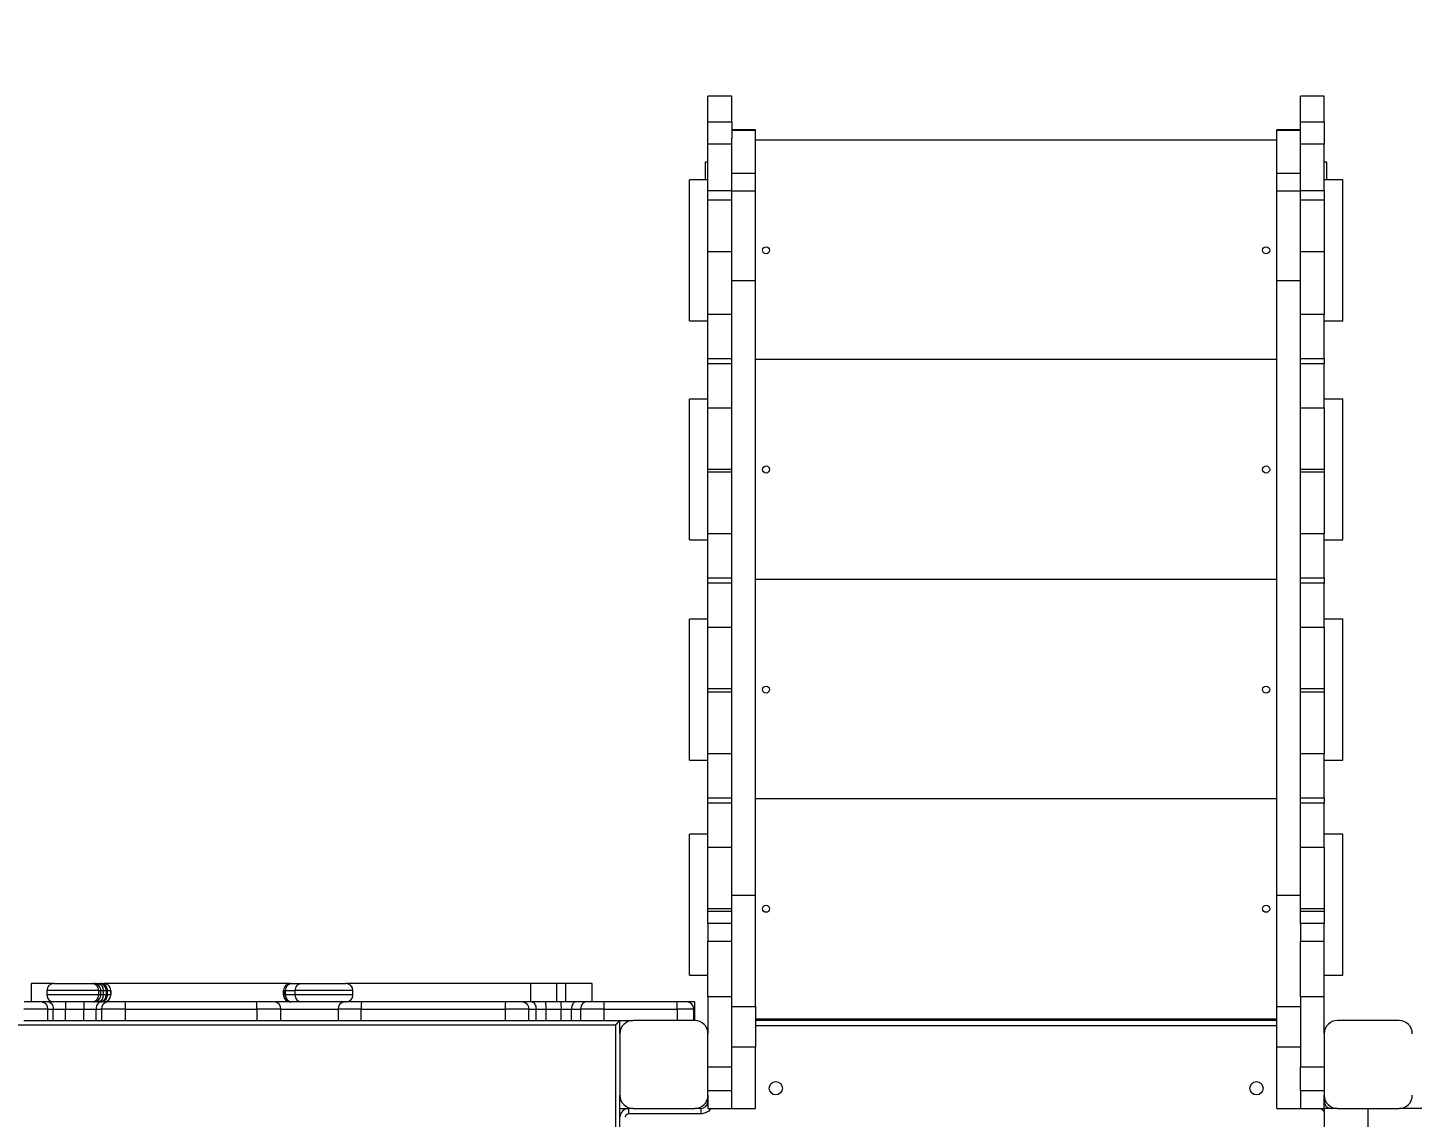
# Model space of a CAD drawing. Header units: millimetres. Extents: x -9110 to 8278, y -6387 to 5914.
# Drawn here: x -1204 to 369, y 1794 to 3032 of the extents above; entities that cross this region are included whole.
import ezdxf

# ---------------------------------------------------------------- set-up
doc = ezdxf.new("R2010")
doc.units = ezdxf.units.MM
for name, color, linetype in [('DIKOM_ОБЪЕКТ', 7, 'Continuous'), ('DIKOM_РАЗМЕР_ЗОНА', 7, 'Continuous'), ('DIKOM_РАЗМЕР_ОБЪЕКТА', 7, 'Continuous')]:
    doc.layers.add(name, color=color, linetype=linetype)
doc.styles.add('style1', font='arial.ttf', dxfattribs={"width": 0.8})
doc.dimstyles.new('1-50', dxfattribs={"dimtxt": 300, "dimasz": 200, "dimexe": 100, "dimexo": 0, "dimgap": 100, "dimtad": 1, "dimtxsty": 'style1', "dimcen": 200, "dimclrd": 7, "dimclre": 7, "dimclrt": 7, "dimadec": 1, "dimazin": 2, "dimtfac": 1, "dimtmove": 0, "dimatfit": 2, "dimfxl": 0, "dimlwd": 25, "dimlwe": 18, "dimarcsym": 0})

# ---------------------------------------------------------------- blocks, each defined once
blk = doc.blocks.new('*D9')
at = {"layer": 'Defpoints', "color": 0, "transparency": 16777216}
for p in [(-2194.7, 3914.4), (-7206.9, -3406.5), (-367.7, -3406.5)]:
    blk.add_point(p, dxfattribs=at)
at = {"layer": 'DIKOM_РАЗМЕР_ОБЪЕКТА', "color": 7, "lineweight": 18, "transparency": 16777216}
for p, q in [((-2194.7, 3914.4), (-7306.9, 3914.4)), ((-367.7, -3406.5), (-7306.9, -3406.5))]:
    blk.add_line(p, q, dxfattribs=at)
at = {"layer": 'DIKOM_РАЗМЕР_ОБЪЕКТА', "color": 7, "lineweight": 25, "transparency": 16777216}
blk.add_line((-7206.9, 3714.4), (-7206.9, -3206.5), dxfattribs=at)
at = {"layer": 'DIKOM_РАЗМЕР_ОБЪЕКТА', "color": 7, "transparency": 16777216}
for points in [[(-7240.3, 3714.4), (-7173.6, 3714.4), (-7206.9, 3914.4)], [(-7240.3, -3206.5), (-7173.6, -3206.5), (-7206.9, -3406.5)]]:
    blk.add_solid(points, dxfattribs=at)
at = {"layer": 'DIKOM_РАЗМЕР_ОБЪЕКТА', "color": 7, "transparency": 16777216, "insert": (-7460.2, 292.3), "char_height": 300, "attachment_point": 5, "rotation": 90, "style": 'style1'}
blk.add_mtext('7300', dxfattribs=at)
blk = doc.blocks.new('*D10')
at = {"layer": 'Defpoints', "color": 0, "transparency": 16777216}
for p in [(-3851.3, 5914.4), (-8660.2, -5406.5), (-497.8, -5406.5)]:
    blk.add_point(p, dxfattribs=at)
at = {"layer": 'DIKOM_РАЗМЕР_ЗОНА', "color": 7, "lineweight": 18, "transparency": 16777216}
for p, q in [((-3851.3, 5914.4), (-8760.2, 5914.4)), ((-497.8, -5406.5), (-8760.2, -5406.5))]:
    blk.add_line(p, q, dxfattribs=at)
at = {"layer": 'DIKOM_РАЗМЕР_ЗОНА', "color": 7, "lineweight": 25, "transparency": 16777216}
blk.add_line((-8660.2, 5714.4), (-8660.2, -5206.5), dxfattribs=at)
at = {"layer": 'DIKOM_РАЗМЕР_ЗОНА', "color": 7, "transparency": 16777216}
for points in [[(-8693.5, 5714.4), (-8626.8, 5714.4), (-8660.2, 5914.4)], [(-8693.5, -5206.5), (-8626.8, -5206.5), (-8660.2, -5406.5)]]:
    blk.add_solid(points, dxfattribs=at)
at = {"layer": 'DIKOM_РАЗМЕР_ЗОНА', "color": 7, "transparency": 16777216, "insert": (-8913.4, 268.5), "char_height": 300, "attachment_point": 5, "rotation": 90, "style": 'style1'}
blk.add_mtext('11300', dxfattribs=at)

msp = doc.modelspace()

# ---------------------------------------------------------------- linework, layer by layer
at = {"layer": 'DIKOM_ОБЪЕКТ', "color": 7, "linetype": 'Continuous', "lineweight": 15}
for p, q in [((-404.248, 2953.797), (-431.248, 2953.797)), ((-431.248, 2924.668), (-431.248, 2953.797)), ((-404.248, 2924.668), (-404.248, 2953.797)), ((268.752, 2953.797), (241.752, 2953.797)), ((241.752, 2924.668), (241.752, 2953.797)), ((268.752, 2924.668), (268.752, 2953.797)), ((-431.248, 2924.668), (-404.248, 2924.668)), ((-431.248, 2899.48), (-431.248, 2924.668)), ((-404.248, 2924.668), (-404.248, 2906.15)), ((-377.248, 2915.69), (-404.248, 2915.69)), ((-404.248, 2915.042), (-377.248, 2915.042)), ((-377.248, 2915.042), (-377.248, 2915.69)), ((-377.248, 2866.384), (-377.248, 2915.042)), ((241.752, 2915.69), (214.752, 2915.69)), ((214.752, 2915.042), (214.752, 2915.69)), ((214.752, 2915.042), (241.752, 2915.042)), ((214.752, 2866.384), (214.752, 2915.042)), ((241.752, 2924.668), (268.752, 2924.668)), ((241.752, 2906.15), (241.752, 2924.668)), ((268.752, 2924.668), (268.752, 2899.48)), ((-404.248, 2899.48), (-431.248, 2899.48)), ((-431.248, 2846.546), (-431.248, 2899.48)), ((-404.248, 2866.384), (-404.248, 2906.15)), ((214.752, 2903.797), (-377.248, 2903.797)), ((241.752, 2866.384), (241.752, 2906.15)), ((268.752, 2899.48), (241.752, 2899.48)), ((268.752, 2846.546), (268.752, 2899.48)), ((-431.248, 2878.797), (-434.248, 2878.797)), ((-434.248, 2878.797), (-434.248, 2858.797)), ((271.752, 2878.797), (268.752, 2878.797)), ((271.752, 2858.797), (271.752, 2878.797)), ((-404.248, 2866.384), (-377.248, 2866.384)), ((-404.248, 2846.256), (-404.248, 2866.384)), ((-377.248, 2846.256), (-377.248, 2866.384)), ((214.752, 2866.384), (241.752, 2866.384)), ((214.752, 2846.256), (214.752, 2866.384)), ((241.752, 2846.256), (241.752, 2866.384)), ((-431.248, 2858.797), (-452.248, 2858.797)), ((-452.248, 2698.797), (-452.248, 2858.797)), ((-431.248, 2846.546), (-404.248, 2846.546)), ((-431.248, 2835.758), (-431.248, 2846.546)), ((241.752, 2846.546), (268.752, 2846.546)), ((289.752, 2858.797), (268.752, 2858.797)), ((268.752, 2846.546), (268.752, 2835.758)), ((289.752, 2698.797), (289.752, 2858.797)), ((-404.248, 2835.758), (-431.248, 2835.758)), ((-431.248, 2776.847), (-431.248, 2835.758)), ((-404.248, 2846.256), (-377.248, 2846.256)), ((-404.248, 2744.387), (-404.248, 2846.256)), ((-377.248, 2744.387), (-377.248, 2846.256)), ((214.752, 2846.256), (241.752, 2846.256)), ((214.752, 2744.387), (214.752, 2846.256)), ((241.752, 2744.387), (241.752, 2846.256)), ((268.752, 2835.758), (241.752, 2835.758)), ((268.752, 2835.758), (268.752, 2776.847)), ((-404.248, 2776.847), (-431.248, 2776.847)), ((-431.248, 2705.797), (-431.248, 2776.847)), ((268.752, 2776.847), (241.752, 2776.847)), ((268.752, 2776.847), (268.752, 2705.797)), ((-404.248, 2744.387), (-377.248, 2744.387)), ((-404.248, 2046.342), (-404.248, 2744.387)), ((-377.248, 2046.342), (-377.248, 2744.387)), ((214.752, 2744.387), (241.752, 2744.387)), ((214.752, 2046.342), (214.752, 2744.387)), ((241.752, 2046.342), (241.752, 2744.387)), ((-404.248, 2705.797), (-431.248, 2705.797)), ((-431.248, 2655.797), (-431.248, 2705.797)), ((268.752, 2705.797), (241.752, 2705.797)), ((268.752, 2655.797), (268.752, 2705.797)), ((-452.248, 2698.797), (-431.248, 2698.797)), ((268.752, 2698.797), (289.752, 2698.797)), ((-431.248, 2655.797), (-404.248, 2655.797)), ((-431.248, 2649.797), (-431.248, 2655.797)), ((-404.248, 2649.797), (-431.248, 2649.797)), ((-431.248, 2599.797), (-431.248, 2649.797)), ((214.752, 2654.797), (-377.248, 2654.797)), ((241.752, 2655.797), (268.752, 2655.797)), ((268.752, 2649.797), (241.752, 2649.797)), ((268.752, 2655.797), (268.752, 2649.797)), ((268.752, 2599.797), (268.752, 2649.797)), ((-431.248, 2609.797), (-452.248, 2609.797)), ((-452.248, 2449.797), (-452.248, 2609.797)), ((-431.248, 2599.797), (-404.248, 2599.797)), ((-431.248, 2529.797), (-431.248, 2599.797)), ((241.752, 2599.797), (268.752, 2599.797)), ((289.752, 2609.797), (268.752, 2609.797)), ((268.752, 2599.797), (268.752, 2529.797)), ((289.752, 2449.797), (289.752, 2609.797)), ((-404.248, 2529.797), (-431.248, 2529.797)), ((-431.248, 2526.797), (-431.248, 2529.797)), ((-404.248, 2526.797), (-431.248, 2526.797)), ((-431.248, 2456.797), (-431.248, 2526.797)), ((268.752, 2529.797), (241.752, 2529.797)), ((268.752, 2526.797), (241.752, 2526.797)), ((268.752, 2529.797), (268.752, 2526.797)), ((268.752, 2526.797), (268.752, 2456.797)), ((-404.248, 2456.797), (-431.248, 2456.797)), ((-431.248, 2406.797), (-431.248, 2456.797)), ((268.752, 2456.797), (241.752, 2456.797)), ((268.752, 2406.797), (268.752, 2456.797)), ((-452.248, 2449.797), (-431.248, 2449.797)), ((268.752, 2449.797), (289.752, 2449.797)), ((-431.248, 2406.797), (-404.248, 2406.797)), ((-431.248, 2400.797), (-431.248, 2406.797)), ((241.752, 2406.797), (268.752, 2406.797)), ((268.752, 2406.797), (268.752, 2400.797)), ((-404.248, 2400.797), (-431.248, 2400.797)), ((-431.248, 2350.797), (-431.248, 2400.797)), ((214.752, 2404.797), (-377.248, 2404.797)), ((268.752, 2400.797), (241.752, 2400.797)), ((268.752, 2350.797), (268.752, 2400.797)), ((-431.248, 2359.797), (-452.248, 2359.797)), ((-452.248, 2199.797), (-452.248, 2359.797)), ((289.752, 2359.797), (268.752, 2359.797)), ((289.752, 2199.797), (289.752, 2359.797)), ((-431.248, 2350.797), (-404.248, 2350.797)), ((-431.248, 2280.797), (-431.248, 2350.797)), ((241.752, 2350.797), (268.752, 2350.797)), ((268.752, 2350.797), (268.752, 2280.797)), ((-404.248, 2280.797), (-431.248, 2280.797)), ((-431.248, 2276.797), (-431.248, 2280.797)), ((268.752, 2280.797), (241.752, 2280.797)), ((268.752, 2280.797), (268.752, 2276.797)), ((-404.248, 2276.797), (-431.248, 2276.797)), ((-431.248, 2206.797), (-431.248, 2276.797)), ((268.752, 2276.797), (241.752, 2276.797)), ((268.752, 2276.797), (268.752, 2206.797)), ((-404.248, 2206.797), (-431.248, 2206.797)), ((-431.248, 2156.797), (-431.248, 2206.797)), ((268.752, 2206.797), (241.752, 2206.797)), ((268.752, 2156.797), (268.752, 2206.797)), ((-452.248, 2199.797), (-431.248, 2199.797)), ((268.752, 2199.797), (289.752, 2199.797)), ((-431.248, 2156.797), (-404.248, 2156.797)), ((-431.248, 2150.797), (-431.248, 2156.797)), ((214.752, 2155.797), (-377.248, 2155.797)), ((241.752, 2156.797), (268.752, 2156.797)), ((268.752, 2156.797), (268.752, 2150.797)), ((-404.248, 2150.797), (-431.248, 2150.797)), ((-431.248, 2100.797), (-431.248, 2150.797)), ((268.752, 2150.797), (241.752, 2150.797)), ((268.752, 2100.797), (268.752, 2150.797)), ((-431.248, 2115.576), (-452.248, 2115.576)), ((-452.248, 1955.576), (-452.248, 2115.576)), ((289.752, 2115.576), (268.752, 2115.576)), ((289.752, 1955.576), (289.752, 2115.576)), ((-431.248, 2100.797), (-404.248, 2100.797)), ((-431.248, 2030.797), (-431.248, 2100.797)), ((241.752, 2100.797), (268.752, 2100.797)), ((268.752, 2100.797), (268.752, 2030.797)), ((-404.248, 2046.342), (-377.248, 2046.342)), ((-404.248, 2013.461), (-404.248, 2046.342)), ((-377.248, 1919.817), (-377.248, 2046.342)), ((214.752, 2046.342), (241.752, 2046.342)), ((214.752, 1919.817), (214.752, 2046.342)), ((241.752, 2013.461), (241.752, 2046.342)), ((-404.248, 2030.797), (-431.248, 2030.797)), ((-431.248, 2027.797), (-431.248, 2030.797)), ((268.752, 2030.797), (241.752, 2030.797)), ((268.752, 2030.797), (268.752, 2027.797)), ((-404.248, 2027.797), (-431.248, 2027.797)), ((-431.248, 2014.255), (-431.248, 2027.797)), ((-404.248, 2014.255), (-431.248, 2014.255)), ((-431.248, 2014.255), (-431.248, 1994.079)), ((-404.248, 1994.079), (-404.248, 2013.461)), ((268.752, 2027.797), (241.752, 2027.797)), ((268.752, 2014.255), (241.752, 2014.255)), ((241.752, 2013.461), (241.752, 1994.079)), ((268.752, 2027.797), (268.752, 2014.255)), ((268.752, 1994.079), (268.752, 2014.255)), ((-431.248, 1994.079), (-404.248, 1994.079)), ((-431.248, 1930.975), (-431.248, 1994.079)), ((-404.248, 1930.975), (-404.248, 1994.079)), ((241.752, 1994.079), (268.752, 1994.079)), ((241.752, 1930.975), (241.752, 1994.079)), ((268.752, 1930.975), (268.752, 1994.079)), ((-452.248, 1955.576), (-431.248, 1955.576)), ((268.752, 1955.576), (289.752, 1955.576)), ((-1199.838, 1945.969), (-1199.838, 1924.968)), ((-1174.526, 1945.969), (-1199.838, 1945.969)), ((-1182.19, 1937.968), (-1182.19, 1932.969)), ((-1123.195, 1937.968), (-1182.19, 1937.968)), ((-1169.838, 1945.786), (-1169.838, 1945.969)), ((-1131.193, 1945.969), (-1128.854, 1945.969)), ((-1125.245, 1945.969), (-1122.355, 1945.969)), ((-1123.195, 1932.969), (-1123.195, 1937.968)), ((-1123.195, 1937.968), (-1120.855, 1937.968)), ((-1121.221, 1945.969), (-1117.562, 1945.969)), ((-1120.855, 1932.969), (-1120.855, 1937.968)), ((-1120.855, 1937.968), (-1117.658, 1937.968)), ((-1117.658, 1932.969), (-1117.658, 1937.968)), ((-1117.658, 1937.968), (-1114.769, 1937.968)), ((-905.406, 1945.969), (-1117.559, 1945.969)), ((-1114.769, 1937.968), (-1114.769, 1932.969)), ((-1113.222, 1937.968), (-1114.769, 1937.968)), ((-1113.222, 1932.969), (-1113.222, 1937.968)), ((-1113.222, 1937.968), (-1109.564, 1937.968)), ((-1109.564, 1937.968), (-1109.564, 1932.969)), ((-1109.559, 1937.968), (-1109.564, 1937.968)), ((-1109.559, 1932.969), (-1109.559, 1937.968)), ((-913.406, 1937.968), (-913.406, 1932.969)), ((-913.366, 1937.968), (-913.406, 1937.968)), ((-913.366, 1932.969), (-913.366, 1937.968)), ((-913.366, 1937.968), (-911.479, 1937.968)), ((-911.479, 1937.968), (-911.479, 1932.969)), ((-911.438, 1937.968), (-911.479, 1937.968)), ((-911.438, 1937.968), (-900.469, 1937.968)), ((-911.438, 1932.969), (-911.438, 1937.968)), ((-905.377, 1945.969), (-903.624, 1945.969)), ((-903.449, 1945.969), (-892.48, 1945.969)), ((-900.469, 1937.968), (-900.469, 1932.969)), ((-834.514, 1937.968), (-900.469, 1937.968)), ((-632.833, 1945.969), (-842.201, 1945.969)), ((-834.514, 1932.969), (-834.514, 1937.968)), ((-632.833, 1945.969), (-632.833, 1924.968)), ((-603.006, 1945.969), (-632.833, 1945.969)), ((-603.006, 1924.968), (-603.006, 1945.969)), ((-592.95, 1945.969), (-603.006, 1945.969)), ((-592.95, 1945.969), (-592.95, 1924.968)), ((-562.95, 1945.969), (-592.95, 1945.969)), ((-562.95, 1924.968), (-562.95, 1945.969)), ((-1123.195, 1932.969), (-1182.19, 1932.969)), ((-1169.838, 1924.968), (-1169.838, 1925.151)), ((-1160.927, 1924.968), (-1160.927, 1916.968)), ((-1140.122, 1924.968), (-1160.927, 1924.968)), ((-1140.122, 1924.968), (-1140.122, 1916.968)), ((-1120.855, 1932.969), (-1123.195, 1932.969)), ((-1117.658, 1932.969), (-1120.855, 1932.969)), ((-1114.769, 1932.969), (-1117.658, 1932.969)), ((-1113.222, 1932.969), (-1114.769, 1932.969)), ((-1109.564, 1932.969), (-1113.222, 1932.969)), ((-1109.559, 1932.969), (-1109.564, 1932.969)), ((-943.901, 1924.968), (-1093.091, 1924.968)), ((-913.366, 1932.969), (-913.406, 1932.969)), ((-911.479, 1932.969), (-913.366, 1932.969)), ((-911.438, 1932.969), (-911.479, 1932.969)), ((-900.469, 1932.969), (-911.438, 1932.969)), ((-834.514, 1932.969), (-900.469, 1932.969)), ((-661.326, 1924.968), (-824.869, 1924.968)), ((-598.128, 1924.968), (-615.429, 1924.968)), ((-466.557, 1924.968), (-549.534, 1924.968)), ((-446.248, 1924.968), (-454.753, 1924.968)), ((-446.248, 1903.968), (-446.248, 1924.968)), ((-404.248, 1930.975), (-431.248, 1930.975)), ((-431.248, 1930.975), (-431.248, 1888.968)), ((-404.248, 1851.152), (-404.248, 1930.975)), ((-404.248, 1919.817), (-377.248, 1919.817)), ((-377.248, 1919.817), (-377.248, 1873.797)), ((214.752, 1919.817), (241.752, 1919.817)), ((214.752, 1873.797), (214.752, 1919.817)), ((268.752, 1930.975), (241.752, 1930.975)), ((241.752, 1930.975), (241.752, 1851.152)), ((268.752, 1888.968), (268.752, 1930.975)), ((-1181.139, 1916.968), (-1208.193, 1916.968)), ((-1208.193, 1903.968), (-1181.139, 1903.968)), ((-1181.139, 1903.968), (-1181.139, 1916.968)), ((-1181.139, 1916.968), (-1174.797, 1916.968)), ((-1181.139, 1903.968), (-1174.797, 1903.968)), ((-1174.797, 1903.968), (-1174.797, 1916.968)), ((-1174.797, 1916.968), (-1160.927, 1916.968)), ((-1174.797, 1903.968), (-1160.927, 1903.968)), ((-1160.927, 1903.968), (-1160.927, 1916.968)), ((-1160.927, 1916.968), (-1140.122, 1916.968)), ((-1160.927, 1903.968), (-1140.122, 1903.968)), ((-1140.122, 1916.968), (-1126.251, 1916.968)), ((-1140.122, 1903.968), (-1140.122, 1916.968)), ((-1140.122, 1903.968), (-1126.251, 1903.968)), ((-1126.251, 1916.968), (-1119.916, 1916.968)), ((-1126.251, 1903.968), (-1126.251, 1916.968)), ((-1126.251, 1903.968), (-1119.916, 1903.968)), ((-1092.877, 1916.968), (-1119.916, 1916.968)), ((-1119.916, 1916.968), (-1119.916, 1903.968)), ((-1119.916, 1903.968), (-1092.877, 1903.968)), ((-1092.877, 1903.968), (-1092.877, 1916.968)), ((-1092.877, 1916.968), (-943.687, 1916.968)), ((-1092.877, 1903.968), (-943.687, 1903.968)), ((-943.687, 1916.968), (-943.687, 1903.968)), ((-916.231, 1916.968), (-943.687, 1916.968)), ((-943.687, 1903.968), (-916.231, 1903.968)), ((-916.231, 1903.968), (-916.231, 1916.968)), ((-916.231, 1916.968), (-851.249, 1916.968)), ((-916.231, 1903.968), (-851.249, 1903.968)), ((-825.254, 1916.968), (-851.249, 1916.968)), ((-851.249, 1916.968), (-851.249, 1903.968)), ((-851.249, 1903.968), (-825.254, 1903.968)), ((-825.254, 1903.968), (-825.254, 1916.968)), ((-825.254, 1916.968), (-661.711, 1916.968)), ((-825.254, 1903.968), (-661.711, 1903.968)), ((-634.876, 1916.968), (-661.711, 1916.968)), ((-661.711, 1916.968), (-661.711, 1903.968)), ((-661.711, 1903.968), (-634.876, 1903.968)), ((-634.876, 1903.968), (-634.876, 1916.968)), ((-634.876, 1916.968), (-626.521, 1916.968)), ((-634.876, 1903.968), (-626.521, 1903.968)), ((-626.521, 1903.968), (-626.521, 1916.968)), ((-626.521, 1916.968), (-615.126, 1916.968)), ((-626.521, 1903.968), (-615.126, 1903.968)), ((-615.126, 1903.968), (-615.126, 1916.968)), ((-615.126, 1916.968), (-597.825, 1916.968)), ((-615.126, 1903.968), (-597.825, 1903.968)), ((-597.825, 1916.968), (-586.152, 1916.968)), ((-597.825, 1903.968), (-597.825, 1916.968)), ((-597.825, 1903.968), (-586.152, 1903.968)), ((-586.152, 1916.968), (-575.933, 1916.968)), ((-586.152, 1903.968), (-586.152, 1916.968)), ((-586.152, 1903.968), (-575.933, 1903.968)), ((-549.073, 1916.968), (-575.933, 1916.968)), ((-575.933, 1916.968), (-575.933, 1903.968)), ((-575.933, 1903.968), (-549.073, 1903.968)), ((-549.073, 1903.968), (-549.073, 1916.968)), ((-549.073, 1916.968), (-466.097, 1916.968)), ((-549.073, 1903.968), (-516.248, 1903.968)), ((-531.248, 1888.968), (-531.248, 1903.968)), ((-446.248, 1903.968), (-516.248, 1903.968)), ((-466.097, 1916.968), (-466.097, 1903.968)), ((-447.248, 1916.968), (-466.097, 1916.968)), ((-447.248, 1903.968), (-447.248, 1916.968)), ((-377.248, 1905.797), (214.752, 1905.797)), ((214.752, 1903.968), (-377.248, 1903.968)), ((353.752, 1903.968), (283.752, 1903.968)), ((-2026.248, 1898.968), (-536.248, 1898.968)), ((-536.248, 1898.968), (-536.248, 1124.968)), ((-531.248, 1888.968), (-531.248, 1818.968)), ((-431.248, 1818.968), (-431.248, 1888.968)), ((214.752, 1897.968), (-377.248, 1897.968)), ((268.752, 1888.968), (268.752, 1818.968)), ((-377.248, 1873.797), (-404.248, 1873.797)), ((-377.248, 1803.797), (-377.248, 1873.797)), ((241.752, 1873.797), (214.752, 1873.797)), ((214.752, 1803.797), (214.752, 1873.797)), ((-431.248, 1851.152), (-404.248, 1851.152)), ((-404.248, 1823.968), (-404.248, 1851.152)), ((241.752, 1851.152), (268.752, 1851.152)), ((241.752, 1823.968), (241.752, 1851.152)), ((-531.248, 1124.968), (-531.248, 1818.968)), ((-404.248, 1823.968), (-431.248, 1823.968)), ((-431.248, 1818.968), (-431.248, 1803.968)), ((-404.248, 1803.968), (-404.248, 1823.968)), ((268.752, 1823.968), (241.752, 1823.968)), ((241.752, 1823.968), (241.752, 1803.968)), ((268.752, 1803.968), (268.752, 1818.968)), ((-531.248, 1803.968), (-521.248, 1803.968)), ((-516.248, 1803.968), (-521.248, 1803.968)), ((-521.248, 1797.969), (-521.248, 1803.968)), ((-439.248, 1797.969), (-521.248, 1797.969)), ((-516.248, 1803.968), (-446.248, 1803.968)), ((-439.248, 1803.968), (-446.248, 1803.968)), ((-439.248, 1803.968), (-439.248, 1797.969)), ((-431.248, 1803.797), (-431.248, 1803.968)), ((-431.248, 1803.968), (-404.248, 1803.968)), ((-431.248, 1803.797), (-404.248, 1803.797)), ((-404.248, 1803.797), (-404.248, 1803.968)), ((-404.248, 1803.797), (-377.248, 1803.797)), ((214.752, 1803.797), (241.752, 1803.797)), ((241.752, 1803.797), (241.752, 1803.968)), ((241.752, 1803.968), (268.752, 1803.968)), ((241.752, 1803.797), (268.752, 1803.797)), ((268.752, 1803.968), (268.752, 1782.968)), ((283.752, 1803.968), (268.752, 1803.968)), ((283.752, 1803.968), (353.752, 1803.968)), ((318.752, 1782.968), (318.752, 1803.968)), ((384.497, 1803.968), (353.752, 1803.968))]:
    msp.add_line(p, q, dxfattribs=at)
at = {"layer": 'DIKOM_ОБЪЕКТ', "color": 7, "linetype": 'Continuous', "lineweight": 15, "flags": 128}
for points in [[(-1180.346, 1924.968), (-1179.263, 1924.815), (-1178.222, 1924.359), (-1177.263, 1923.62), (-1176.423, 1922.625), (-1175.733, 1921.413), (-1175.22, 1920.03), (-1174.904, 1918.529), (-1174.797, 1916.968)], [(-1120.703, 1924.968), (-1121.785, 1924.815), (-1122.826, 1924.359), (-1123.785, 1923.62), (-1124.626, 1922.625), (-1125.316, 1921.413), (-1125.829, 1920.03), (-1126.145, 1918.529), (-1126.251, 1916.968)], [(-641.647, 1924.968), (-640.326, 1924.815), (-639.056, 1924.359), (-637.885, 1923.62), (-636.859, 1922.625), (-636.017, 1921.413), (-635.391, 1920.03), (-635.006, 1918.529), (-634.876, 1916.968)], [(-631.382, 1924.968), (-630.434, 1924.815), (-629.522, 1924.359), (-628.682, 1923.62), (-627.945, 1922.625), (-627.34, 1921.413), (-626.891, 1920.03), (-626.615, 1918.529), (-626.521, 1916.968)], [(-581.786, 1924.968), (-582.637, 1924.815), (-583.457, 1924.359), (-584.212, 1923.62), (-584.873, 1922.625), (-585.416, 1921.413), (-585.82, 1920.03), (-586.068, 1918.529), (-586.152, 1916.968)], [(-569.231, 1924.968), (-570.538, 1924.815), (-571.795, 1924.359), (-572.954, 1923.62), (-573.97, 1922.625), (-574.803, 1921.413), (-575.422, 1920.03), (-575.804, 1918.529), (-575.933, 1916.968)], [(-531.248, 1903.968), (-531.344, 1903.872), (-531.629, 1903.588), (-532.091, 1903.126), (-532.712, 1902.504), (-533.47, 1901.746), (-534.335, 1900.882), (-535.273, 1899.944), (-536.248, 1898.968)]]:
    msp.add_lwpolyline(points, dxfattribs=at)
at = {"layer": 'DIKOM_ОБЪЕКТ', "color": 7, "linetype": 'Continuous', "lineweight": 15}
for centre, radius in [((-365.248, 2778.797), 4), ((202.752, 2778.797), 4), ((-365.248, 2529.797), 4), ((202.752, 2529.797), 4), ((-365.248, 2279.797), 4), ((202.752, 2279.797), 4), ((-365.248, 2030.797), 4), ((202.752, 2030.797), 4), ((-354.248, 1826.968), 7.5), ((191.752, 1826.968), 7.5)]:
    msp.add_circle(centre, radius, dxfattribs=at)
for centre, radius, start, end in [((-1174.19, 1937.968), 8, 90, 180), ((-1131.194, 1937.969), 8, 359.996735, 89.993019), ((-1128.855, 1937.969), 7.999, 359.994308, 89.995446), ((-1125.457, 1938.17), 7.802, 358.521255, 88.438291), ((-1122.568, 1938.17), 7.801, 358.519546, 88.438201), ((-1121.221, 1937.969), 7.999, 359.994308, 89.995446), ((-1117.563, 1937.969), 8, 359.996735, 89.993019), ((-1117.559, 1937.968), 8, 0, 90), ((-905.406, 1937.968), 8, 90, 180), ((-905.371, 1937.974), 7.995, 90.040055, 180.038544), ((-903.479, 1937.968), 8, 90, 180), ((-903.443, 1937.974), 7.995, 90.041739, 180.036861), ((-892.474, 1937.974), 7.995, 90.041028, 180.037572), ((-842.514, 1937.968), 8, 0, 90), ((-1188.674, 1917.438), 7.549, 356.431942, 85.921047), ((-1174.19, 1932.968), 8, 180, 270), ((-1131.194, 1932.968), 7.999, 270.005265, 0.004981), ((-1128.854, 1932.967), 7.999, 270.002839, 0.007407), ((-1125.457, 1932.767), 7.801, 271.559979, 1.480475), ((-1121.221, 1932.967), 7.999, 270.002839, 0.007407), ((-1122.65, 1932.798), 7.883, 284.55497, 1.235932), ((-1112.383, 1917.439), 7.548, 94.08604, 183.574516), ((-1117.563, 1932.968), 7.999, 270.005265, 0.004981), ((-1117.559, 1932.968), 8, 270, 0), ((-1167.468, 1918.971), 74.618, 358.462481, 4.610407), ((-1018.278, 1918.971), 74.618, 358.462481, 4.610407), ((-924.006, 1917.194), 7.778, 358.341039, 88.237812), ((-905.406, 1932.968), 8, 180, 270), ((-905.372, 1932.963), 7.995, 179.95974, 269.96166), ((-903.479, 1932.968), 8, 180, 270), ((-903.443, 1932.963), 7.995, 179.961424, 269.959977), ((-892.474, 1932.963), 7.995, 179.960713, 269.960688), ((-843.574, 1917.295), 7.681, 92.666368, 182.438748), ((-842.514, 1932.968), 8, 270, 0), ((-783.409, 1918.964), 41.892, 171.759006, 182.729799), ((-619.896, 1918.964), 41.862, 171.753361, 182.732037), ((-668.17, 1918.965), 53.081, 357.844551, 6.494016), ((-650.869, 1918.965), 53.081, 357.844551, 6.494016), ((-584.163, 1918.962), 35.147, 356.747998, 9.839369), ((-501.18, 1918.962), 35.14, 356.748494, 9.842276), ((-455.248, 1916.968), 8, 0, 90), ((-516.248, 1888.968), 15, 90, 180), ((-446.248, 1888.968), 15, 0, 90), ((283.752, 1888.968), 15, 90, 180), ((353.752, 1888.968), 15, 0, 90), ((-516.248, 1818.968), 15, 180, 270), ((-446.248, 1818.968), 15, 270, 0), ((-439.248, 1811.968), 8, 270, 0), ((283.752, 1818.968), 15, 180, 270), ((276.752, 1811.968), 8, 180, 270), ((353.752, 1818.968), 15, 270, 0), ((-521.248, 1793.968), 10, 90, 180)]:
    msp.add_arc(centre, radius, start, end, dxfattribs=at)
for points, knots in [([(-1174.159, 1945.969), (-1174.115, 1945.969), (-1174.018, 1945.969), (-1172.915, 1945.969), (-1171.002, 1945.969), (-1168.266, 1945.969), (-1165.432, 1945.969), (-1162.929, 1945.969), (-1160.366, 1945.969), (-1157.073, 1945.969), (-1153.068, 1945.969), (-1149.049, 1945.969), (-1145.023, 1945.969), (-1141.135, 1945.969), (-1137.649, 1945.969), (-1135.264, 1945.969), (-1133.742, 1945.969), (-1132.526, 1945.969), (-1131.476, 1945.969), (-1131.286, 1945.969), (-1131.193, 1945.969)], [0, 0, 0, 0, 0.05299757, 0.11507872, 0.17974279, 0.24577759, 0.31181134, 0.34418166, 0.37655824, 0.43863983, 0.49721224, 0.55578633, 0.61786622, 0.68252951, 0.74856321, 0.81459833, 0.84696804, 0.87934463, 0.9414274, 1, 1, 1, 1]), ([(-1128.854, 1945.969), (-1128.74, 1945.969), (-1128.512, 1945.969), (-1127.301, 1945.969), (-1125.93, 1945.969), (-1125.245, 1945.969)], [0, 0, 0, 0, 0.33325435, 0.66673671, 1, 1, 1, 1]), ([(-1122.355, 1945.969), (-1122.04, 1945.969), (-1121.409, 1945.969), (-1121.283, 1945.969), (-1121.221, 1945.969)], [0, 0, 0, 0, 0.50000121, 1, 1, 1, 1]), ([(-892.48, 1945.969), (-892.319, 1945.969), (-891.989, 1945.969), (-890.635, 1945.969), (-889.118, 1945.969), (-887.248, 1945.969), (-884.362, 1945.969), (-880.88, 1945.969), (-877.854, 1945.969), (-874.782, 1945.969), (-870.88, 1945.969), (-866.198, 1945.969), (-861.562, 1945.969), (-857.776, 1945.969), (-854.846, 1945.969), (-852, 1945.969), (-848.802, 1945.969), (-846.267, 1945.969), (-844.704, 1945.969), (-843.506, 1945.969), (-842.624, 1945.969), (-842.607, 1945.969), (-842.599, 1945.969)], [0, 0, 0, 0, 0.05922474, 0.12199664, 0.15472784, 0.18746267, 0.25423275, 0.32100147, 0.35373108, 0.38646777, 0.44924241, 0.50846521, 0.56769192, 0.63046427, 0.66319273, 0.69592926, 0.76269945, 0.82946908, 0.86219864, 0.89493533, 0.95770731, 1, 1, 1, 1]), ([(-1188.137, 1924.968), (-1188.638, 1924.968), (-1189.655, 1924.968), (-1191.612, 1924.968), (-1193.878, 1924.968), (-1196.435, 1924.968), (-1199.202, 1924.968), (-1202.1, 1924.968), (-1205.042, 1924.968), (-1207.007, 1924.968), (-1207.976, 1924.968)], [0, 0, 0, 0, 0.12090953, 0.24526225, 0.37200978, 0.49999332, 0.62798605, 0.75473659, 0.87908773, 1, 1, 1, 1]), ([(-1180.346, 1924.968), (-1181.834, 1924.968), (-1184.81, 1924.968), (-1187.028, 1924.968), (-1188.137, 1924.968)], [0, 0, 0, 0, 0.50000286, 1, 1, 1, 1]), ([(-1160.927, 1924.968), (-1162.699, 1924.968), (-1166.277, 1924.968), (-1171.452, 1924.968), (-1176.289, 1924.968), (-1179.002, 1924.968), (-1180.346, 1924.968)], [0, 0, 0, 0, 0.24769582, 0.49999899, 0.7523086, 1, 1, 1, 1]), ([(-1120.703, 1924.968), (-1122.047, 1924.968), (-1124.76, 1924.968), (-1129.596, 1924.968), (-1134.772, 1924.968), (-1138.349, 1924.968), (-1140.122, 1924.968)], [0, 0, 0, 0, 0.2476914, 0.50000101, 0.75230418, 1, 1, 1, 1]), ([(-1112.92, 1924.968), (-1114.029, 1924.968), (-1116.245, 1924.968), (-1119.217, 1924.968), (-1120.703, 1924.968)], [0, 0, 0, 0, 0.5000004, 1, 1, 1, 1]), ([(-1093.091, 1924.968), (-1094.06, 1924.968), (-1096.023, 1924.968), (-1098.963, 1924.968), (-1101.859, 1924.968), (-1104.625, 1924.968), (-1107.18, 1924.968), (-1109.445, 1924.968), (-1111.401, 1924.968), (-1112.419, 1924.968), (-1112.92, 1924.968)], [0, 0, 0, 0, 0.12090973, 0.24526215, 0.37201031, 0.49999434, 0.62798086, 0.75472853, 0.87908575, 1, 1, 1, 1]), ([(-923.767, 1924.968), (-924.164, 1924.968), (-924.971, 1924.968), (-926.742, 1924.968), (-928.93, 1924.968), (-931.52, 1924.968), (-934.415, 1924.968), (-937.513, 1924.968), (-940.696, 1924.968), (-942.845, 1924.968), (-943.901, 1924.968)], [0, 0, 0, 0, 0.12004403, 0.24423719, 0.371359, 0.4999979, 0.62863696, 0.75575319, 0.87994861, 1, 1, 1, 1]), ([(-843.932, 1924.968), (-844.839, 1924.968), (-846.684, 1924.968), (-850.497, 1924.968), (-855.074, 1924.968), (-860.375, 1924.968), (-866.205, 1924.968), (-872.362, 1924.968), (-878.62, 1924.968), (-884.856, 1924.968), (-891.06, 1924.968), (-897.216, 1924.968), (-903.2, 1924.968), (-908.789, 1924.968), (-913.787, 1924.968), (-918.01, 1924.968), (-921.435, 1924.968), (-922.998, 1924.968), (-923.767, 1924.968)], [0, 0, 0, 0, 0.06006441, 0.1221699, 0.18571209, 0.2499997, 0.31428649, 0.37783141, 0.43993583, 0.50000006, 0.56006524, 0.62216937, 0.68571196, 0.75000062, 0.81428729, 0.87782982, 0.93993469, 1, 1, 1, 1]), ([(-824.869, 1924.968), (-825.846, 1924.968), (-827.829, 1924.968), (-830.758, 1924.968), (-833.612, 1924.968), (-836.298, 1924.968), (-838.737, 1924.968), (-840.851, 1924.968), (-842.626, 1924.968), (-843.501, 1924.968), (-843.932, 1924.968)], [0, 0, 0, 0, 0.12080196, 0.24513016, 0.37192701, 0.49999925, 0.62806397, 0.75486629, 0.87919263, 1, 1, 1, 1]), ([(-843.582, 1924.968), (-843.233, 1924.968), (-842.585, 1924.968), (-842.595, 1924.968), (-842.599, 1924.968)], [0, 0, 0, 0, 0.53727379, 1, 1, 1, 1]), ([(-641.647, 1924.968), (-642.177, 1924.968), (-643.25, 1924.968), (-645.252, 1924.968), (-647.531, 1924.968), (-650.068, 1924.968), (-652.788, 1924.968), (-655.606, 1924.968), (-658.468, 1924.968), (-660.373, 1924.968), (-661.326, 1924.968)], [0, 0, 0, 0, 0.12117337, 0.2455616, 0.37220291, 0.49999945, 0.62779958, 0.75443581, 0.87722885, 1, 1, 1, 1]), ([(-631.382, 1924.968), (-633.344, 1924.968), (-637.267, 1924.968), (-640.187, 1924.968), (-641.647, 1924.968)], [0, 0, 0, 0, 0.50000201, 1, 1, 1, 1]), ([(-615.429, 1924.968), (-616.853, 1924.968), (-619.718, 1924.968), (-623.884, 1924.968), (-627.854, 1924.968), (-630.211, 1924.968), (-631.382, 1924.968)], [0, 0, 0, 0, 0.24852638, 0.50000895, 0.75148374, 1, 1, 1, 1]), ([(-581.786, 1924.968), (-583.016, 1924.968), (-585.491, 1924.968), (-589.581, 1924.968), (-593.825, 1924.968), (-596.699, 1924.968), (-598.128, 1924.968)], [0, 0, 0, 0, 0.24851468, 0.49999564, 0.75148323, 1, 1, 1, 1]), ([(-569.231, 1924.968), (-570.081, 1924.968), (-571.783, 1924.968), (-574.807, 1924.968), (-578.111, 1924.968), (-580.561, 1924.968), (-581.786, 1924.968)], [0, 0, 0, 0, 0.25000928, 0.4999938, 0.75000155, 1, 1, 1, 1]), ([(-549.534, 1924.968), (-550.48, 1924.968), (-552.374, 1924.968), (-555.223, 1924.968), (-558.032, 1924.968), (-560.75, 1924.968), (-563.29, 1924.968), (-565.571, 1924.968), (-567.593, 1924.968), (-568.685, 1924.968), (-569.231, 1924.968)], [0, 0, 0, 0, 0.12281302, 0.24562584, 0.37224221, 0.49999809, 0.62776208, 0.75438244, 0.87719572, 1, 1, 1, 1]), ([(-455.248, 1924.968), (-455.285, 1924.968), (-455.36, 1924.968), (-455.982, 1924.968), (-457.013, 1924.968), (-458.465, 1924.968), (-460.256, 1924.968), (-462.279, 1924.968), (-464.401, 1924.968), (-465.852, 1924.968), (-466.557, 1924.968)], [0, 0, 0, 0, 0.11712923, 0.24075361, 0.36911759, 0.4999929, 0.6308808, 0.75924125, 0.88286319, 1, 1, 1, 1]), ([(-521.248, 1797.969), (-521.751, 1797.915), (-522.525, 1797.833), (-523.456, 1797.334), (-524.097, 1796.818), (-524.613, 1796.177), (-525.112, 1795.246), (-525.195, 1794.472), (-525.248, 1793.968)], [0, 0, 0, 0, 0.23943215, 0.36833635, 0.49998129, 0.63162624, 0.76053044, 1, 1, 1, 1]), ([(-427.945, 1803.797), (-428.392, 1803.202), (-429.417, 1801.835), (-431.526, 1800.185), (-434.024, 1798.884), (-436.636, 1798.108), (-438.394, 1798.014), (-439.248, 1797.969)], [0, 0, 0, 0, 0.16859111, 0.38702653, 0.60090342, 0.80625509, 1, 1, 1, 1]), ([(268.752, 1800.526), (268.088, 1801.009), (266.819, 1801.932), (265.891, 1803.195), (265.449, 1803.797)], [0, 0, 0, 0, 0.52366422, 1, 1, 1, 1])]:
    msp.add_open_spline(points, degree=3, knots=knots, dxfattribs=at)

# ---------------------------------------------------------------- dimensions: what is measured, and where the dimension line sits
at = {"layer": 'DIKOM_РАЗМЕР_ЗОНА'}
dim = msp.add_linear_dim(base=(-8660.16, -5406.454), p1=(-3851.314, 5914.391), p2=(-497.849, -5406.454), angle=90, text='11300', dimstyle='1-50', dxfattribs=at)
dim.commit()
dim.dimension.update_dxf_attribs({"geometry": '*D10', "text_midpoint": (-8660.16, 268.455), "dimtype": 160})
at = {"layer": 'DIKOM_РАЗМЕР_ОБЪЕКТА'}
dim = msp.add_linear_dim(base=(-7206.946, -3406.454), p1=(-2194.748, 3914.391), p2=(-367.748, -3406.454), angle=90, text='7300', dimstyle='1-50', dxfattribs=at)
dim.commit()
dim.dimension.update_dxf_attribs({"geometry": '*D9', "text_midpoint": (-7206.946, 292.262), "dimtype": 160})

doc.saveas('drawing.dxf')
